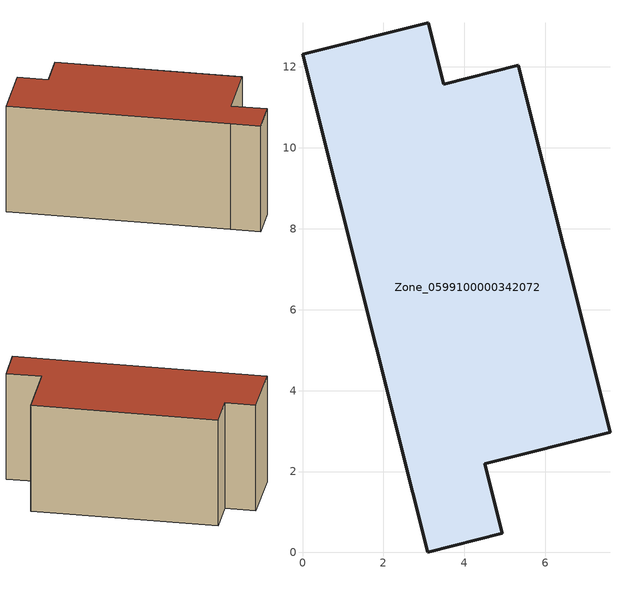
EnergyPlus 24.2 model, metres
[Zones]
Zone_0599100000342072
 floor ground (C_G): 0,12.32 3.11,13.1 3.49,11.58 5.33,12.05 7.6,2.97 4.5,2.19 4.94,0.47 3.09,0 2.73,1.48 z0
 wall outside (C_F): 3.09,0 4.94,0.47 4.5,2.19 7.6,2.97 5.33,12.05 3.49,11.58 3.11,13.1 0,12.32 2.73,1.48 3.09,0 z0:5.83
 roof outside (C_R): 3.11,13.1 0,12.32 2.73,1.48 3.09,0 4.94,0.47 4.5,2.19 7.6,2.97 5.33,12.05 3.49,11.58 z5.83
[BUILDING]
Pand.0599100000342072: North Axis=0; Terrain=City; Loads Convergence Tolerance Value=0.04; Temperature Convergence Tolerance Value=0.4; Solar Distribution=FullExterior; Maximum Number of Warmup Days=25; Minimum Number of Warmup Days=1
[Site:Location]
Rotterdam.The.Hague.AP_ZH_NLD Design_Conditions: Latitude=51.96; Longitude=4.45; Time Zone=1; Elevation=-4.5
[SITE:GROUNDTEMPERATURE:BUILDINGSURFACE]
18, 18, 18, 18, 18, 18, 18, 18, 18, 18, 18, 18
[MATERIAL] Thermal Absorptance=0.9; Solar Absorptance=0.7; Visible Absorptance=0.7
Name | Roughness | Thickness | Conductivity | Density | Specific Heat
G.TI.1992-2005 | MediumSmooth | 0.15 | 0.06 | 540 | 1210
F.TI.1992-2005 | Rough | 0.3 | 0.12 | 1920 | 840
R.TI.1992-2005 | MediumRough | 0.2 | 0.08 | 1500 | 1000
[CONSTRUCTION]
C_G: G.TI.1992-2005
C_F: F.TI.1992-2005
C_R: R.TI.1992-2005
[ZONE]
Zone_0599100000342072: Type=1; Multiplier=1; Ceiling Height=Autocalculate; Volume=Autocalculate; Floor Area=autocalculate; Part of Total Floor Area=Yes
[ZONEINFILTRATION:DESIGNFLOWRATE]
Infil_Zone_0599100000342072: Zone or ZoneList or Space or SpaceList=Zone_0599100000342072; Schedule=AlwaysOn; Design Flow Rate Calculation Method=Flow/Area; Flow Rate per Floor Area=0.0015; Constant Term Coefficient=1; Temperature Term Coefficient=0; Velocity Term Coefficient=0; Velocity Squared Term Coefficient=0
[HVACTEMPLATE:ZONE:IDEALLOADSAIRSYSTEM]
Zone_0599100000342072: Maximum Heating Supply Air Temperature=50; Minimum Cooling Supply Air Temperature=13; Maximum Heating Supply Air Humidity Ratio=0.0156; Minimum Cooling Supply Air Humidity Ratio=0.0077; Heating Limit=NoLimit; Cooling Limit=NoLimit; Dehumidification Control Type=ConstantSensibleHeatRatio; Cooling Sensible Heat Ratio=0.7; Dehumidification Setpoint=60; Humidification Control Type=None; Humidification Setpoint=30; Outdoor Air Method=None; Outdoor Air Flow Rate per Person=0.00944; Outdoor Air Flow Rate per Zone Floor Area=0; Outdoor Air Flow Rate per Zone=0; Demand Controlled Ventilation Type=None; Outdoor Air Economizer Type=NoEconomizer; Heat Recovery Type=None; Sensible Heat Recovery Effectiveness=0.7; Latent Heat Recovery Effectiveness=0.65
[ZONECONTROL:THERMOSTAT]
ThermostatControl_Zone_0599100000342072: Zone or ZoneList=Zone_0599100000342072; Control Type Schedule=DualSetpointControlType; Control 1=Thermostat_Zone_0599100000342072; Temperature Difference Between Cutout And Setpoint=0
[THERMOSTATSETPOINT:DUALSETPOINT]
Thermostat_Zone_0599100000342072: Heating Setpoint Temperature Schedule=HeatingSetpoint_Zone_0599100000342072; Cooling Setpoint Temperature Schedule=CoolingSetpoint_Zone_0599100000342072
[SCHEDULE:COMPACT]
HeatingSetpoint_Zone_0599100000342072: Through: 12/31, For: AllDays, Until: 24:00, 21
CoolingSetpoint_Zone_0599100000342072: Through: 12/31, For: AllDays, Until: 24:00, 24
DualSetpointControlType: Through: 12/31, For: AllDays, Until: 24:00, 4
AlwaysOn: Through: 12/31, For: AllDays, Until: 24:00, 1
